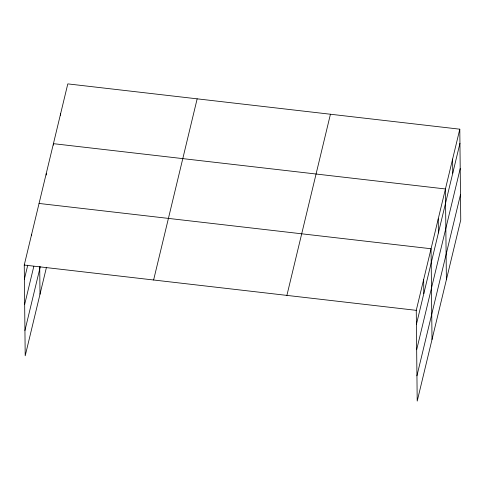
<?xml version="1.0" encoding="UTF-8"?>
<svg xmlns="http://www.w3.org/2000/svg" width="485" height="485" viewBox="0 0 485 485"><rect width="100%" height="100%" fill="white"/><g stroke="black" fill="none" stroke-linecap="round" stroke-linejoin="round"><path stroke-width="0.73" d="M46.487 267.247L25.202 355.814L24.25 265.046L67.797 83.887L459.798 129.186L460.75 219.954L417.203 401.113L416.257 310.345L459.798 129.186M24.395 279.136L27.748 265.204M24.662 304.441L33.829 266.307M24.935 330.509L40.267 266.732M153.612 279.997L197.159 98.837M286.896 295.395L330.437 114.236M416.403 324.429L459.95 143.269M416.67 349.733L460.21 168.574M416.942 375.808L460.483 194.649M39.055 203.451L431.062 248.75L432.008 339.518M24.25 265.046L416.257 310.345M452.614 159.074L452.76 173.163M446.382 279.736L445.43 188.968L53.423 143.669L53.441 145.154M438.246 218.856L438.391 232.945M423.66 279.548L423.805 293.631M60.607 113.781L60.625 115.26M46.239 173.563L46.257 175.043M39.715 266.683L40.006 294.219M31.652 234.249L31.671 235.734"/></g></svg>
